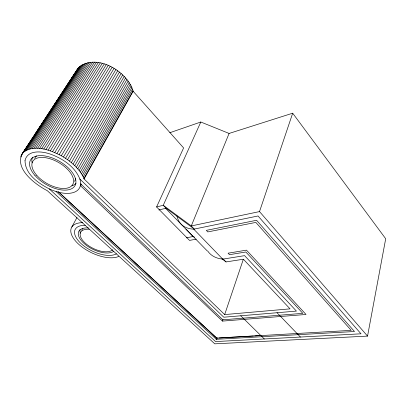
<?xml version="1.0" encoding="UTF-8"?>
<svg xmlns="http://www.w3.org/2000/svg" width="406" height="406" viewBox="0 0 406 406"><rect width="100%" height="100%" fill="white"/><g stroke="black" fill="none" stroke-linecap="round" stroke-linejoin="round"><path stroke-width="0.61" d="M196.24 239.129L189.551 240.413L156.589 206.948L183.608 147.931L133.132 91.248C127.57 71.451 96.349 52.415 78.459 67.751L23.02 152.661C12.977 168.079 35.423 184.573 47.289 190.683L214.784 343.831L367.547 336.107L385.7 238.743L292.69 113.198L229.091 133.447L200.808 122.013L169.85 132.711M216.134 339.832L216.763 337.975M80.596 183.832L222.909 319.811L302.82 313.346L245.848 251.999L229.502 254.669L228.096 253.192L246.472 250.147L306.017 314.472L222.473 321.1L223.001 319.542M222.057 258.886L226.025 261.926L243.397 259.236L290.057 308.859L224.68 314.579L243.26 259.495M156.589 206.948L163.248 205.304L191.282 225.944L259.515 211.587L292.69 113.198M229.091 133.447L191.282 225.944L194.296 229.065L166.105 208.227L163.248 205.304L200.808 122.013M71.811 227.04L76.942 217.596M224.68 314.579L84.067 178.934L83.92 178.533L133.036 90.837M84.067 178.934L133.132 91.248M81.256 184.03L80.363 185.623L222.473 321.1M83.92 178.533L83.23 176.96L132.534 89.224M83.23 176.96L82.403 175.367L131.909 87.594M82.403 175.367L81.444 173.753L131.158 85.955M81.444 173.753L80.347 172.129L130.285 84.316M80.347 172.129L79.124 170.505L129.296 82.687M79.124 170.505L77.785 168.886L128.189 81.068M77.785 168.886L76.323 167.277L126.976 79.474M76.323 167.277L74.755 165.694L125.657 77.911M74.755 165.694L73.08 164.136L124.236 76.389M73.08 164.136L71.309 162.613L122.724 74.907M71.309 162.613L69.451 161.131L121.13 73.476M69.451 161.131L67.513 159.705L119.455 72.106M67.513 159.705L65.503 158.33L117.71 70.801M65.503 158.33L63.432 157.026L115.898 69.573M23.02 152.661C34.15 143.699 50.131 150.022 61.311 155.787L114.035 68.416M59.149 154.63L112.127 67.345M56.957 153.554L110.183 66.366M54.749 152.57L108.209 65.483M52.526 151.671L106.22 64.691M50.308 150.875L104.225 64.006M48.101 150.179L102.226 63.427M45.919 149.586L100.241 62.95M43.767 149.103L98.282 62.59M41.661 148.728L96.349 62.336M39.61 148.459L94.451 62.199M78.459 67.751L71.436 78.591M37.621 148.307L92.609 62.169M35.708 148.261L90.817 62.255M32.13 148.51L87.437 62.757M33.876 148.332L89.092 62.453M30.486 148.799L85.869 63.174M27.517 149.692L82.991 64.315M28.943 149.19L84.382 63.691M20.65 156.985L21.34 155.929M25.015 150.986L80.505 65.853M26.202 150.291L81.697 65.036M21.559 154.671L77.607 68.822M21.036 155.792L26.903 146.805M27.593 145.749L33.81 136.228M34.5 135.173L40.712 125.652M41.402 124.596L45.198 118.78M45.888 117.72L52.105 108.204M52.795 107.148L59.007 97.628M59.697 96.572L70.745 79.652M23.949 151.778L79.424 66.757M158.903 209.973L166.105 208.227M176.899 215.911L177.853 218.885A53.399 27.425 -41.5 0 0 191.327 228.933L193.779 229.172L258.033 215.977L361.005 333.808L215.545 341.578L49.222 188.871M186.268 237.85L193.591 236.414L194.474 237.322M207.75 251.05A51.501 29.232 -41.3 0 0 220.24 258.764L222.727 259.135L244.615 255.648L296.431 311.097L223.787 317.213L79.845 179.026M217.992 338.01L216.723 338.086L58.347 191.728M219.255 337.939L253.39 335.965M254.653 335.889L260.342 335.559M166.785 208.44L165.623 208.344L193.109 236.51M61.311 155.787L63.432 157.026M56.053 191.525L216.317 339.294L354.479 331.514L256.577 220.285L206.344 230.354L207.831 231.917L255.856 222.407L351.22 330.367L216.708 338.142L58.875 192.302M240.758 315.787L264.326 338.974M185.887 229.03L207.268 250.938M223.249 259.048L226.025 261.926M193.779 229.172L222.727 259.135M277.024 312.732L300.435 337.046M259.515 211.587L367.547 336.107M116.436 253.821A24.477 11.738 26.1 0 1 102.906 254.724L101.51 254.41A24.477 11.738 26.1 0 1 74.78 230.4L75.059 229.679A24.477 11.738 26.1 0 1 85.219 225.274M118.709 256.45A28.562 13.702 26.1 0 1 103.86 256.993L102.236 256.622A28.562 13.702 26.1 0 1 71.07 228.679L71.385 227.832A28.562 13.702 26.1 0 1 82.702 222.63M81.489 184.4A30.658 16.098 30.1 0 1 80.906 185.268M34.703 158.452A22.985 12.068 30.1 0 1 36.652 155.919M75.638 178.462A22.985 12.068 30.1 0 1 74.45 181.391M76.039 183.355A25.542 13.408 30.1 0 1 71.963 185.77M32.15 162.862A25.542 13.408 30.1 0 1 32.45 157.198M113.817 251.258A20.391 9.78 26.1 0 1 83.839 243.265A20.391 9.78 26.1 0 1 88.31 227.933M112.609 249.817A18.351 8.8 26.1 0 1 85.554 243.392A18.351 8.8 26.1 0 1 89.198 229.238M81.875 230.375A18.285 8.851 26.2 0 1 82.885 228.294M80.413 233.176A20.32 9.835 26.2 0 1 80.018 229.583M25.03 160.395C24.984 174.093 38.316 183.309 49.319 188.917A30.795 16.012 30 0 0 54.571 191.043L61.458 192.855A30.795 16.012 30 0 0 80.241 186.171L80.596 182.842A30.795 16.012 30 0 0 79.875 179.097C74.988 166.663 62.763 158.639 50.659 154.204C42.498 151.26 27.715 149.357 25.03 160.395M34.916 175.422A25.654 13.337 30 0 0 74.516 186.374A25.654 13.337 30 0 0 48.796 156.812A25.654 13.337 30 0 0 34.916 175.422M36.733 175.296A23.086 12.002 30 0 0 72.349 185.08A23.086 12.002 30 0 0 49.121 158.487A23.086 12.002 30 0 0 36.733 175.296"/></g></svg>
